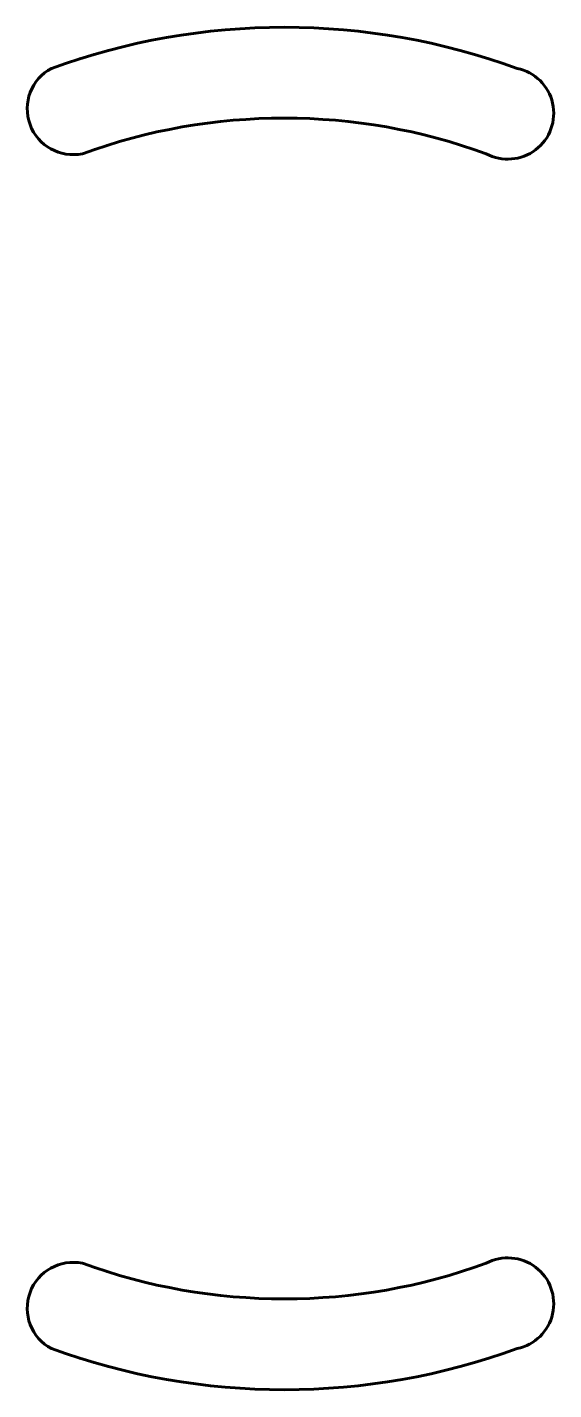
# Model space of a CAD drawing. Header units: millimetres. Extents: x -5.7 to 5.9, y -15 to 15.
import ezdxf

# ---------------------------------------------------------------- set-up
doc = ezdxf.new("R2010")
doc.units = ezdxf.units.MM
doc.linetypes.add('K5LT_BASIC', pattern=[0])

msp = doc.modelspace()

# ---------------------------------------------------------------- linework, layer by layer
at = {"color": 150, "linetype": 'K5LT_BASIC', "lineweight": 60, "true_color": 0x0080ff}
for centre, radius, start, end in [((0, 0), 15, 70, 110), ((-4.653, 13.205), 1.01, 118.2189, 281.7811), ((4.924, 13.106), 1.01, 241.7811, 78.2189), ((0, 0), 13, 70, 110), ((-4.653, -13.205), 1.01, 78.2189, 241.7811), ((0, 0), 13, 250, 290), ((4.924, -13.106), 1.01, 281.7811, 118.2189), ((0, 0), 15, 250, 290)]:
    msp.add_arc(centre, radius, start, end, dxfattribs=at)

doc.saveas('drawing.dxf')
